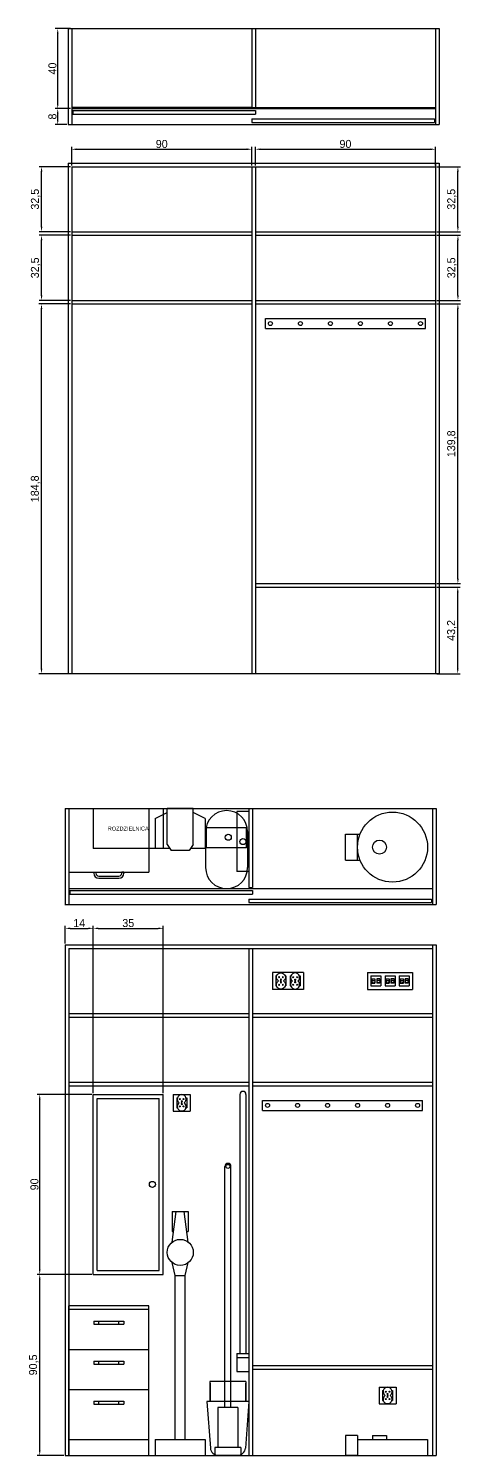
# Model space of a CAD drawing. Header units: millimetres. Extents: x 1764 to 3612, y -931 to 540.
# Drawn here: x 3245 to 3461, y -931 to -218 of the extents above; entities that cross this region are included whole.
import ezdxf

# ---------------------------------------------------------------- set-up
doc = ezdxf.new("R2010")
doc.units = ezdxf.units.MM
doc.layers.add('Wymiar', color=7, linetype='Continuous', true_color=0x9e9e9e)
doc.dimstyles.new('ISO-25', dxfattribs={"dimtxt": 2.5, "dimasz": 2.5, "dimexe": 1.25, "dimexo": 0.625, "dimtad": 1, "dimtxsty": 'Standard', "dimcen": 2.5, "dimadec": 0, "dimazin": 0, "dimtfac": 1, "dimtmove": 0, "dimatfit": 3, "dimfxl": 1, "dimarcsym": 0})

# ---------------------------------------------------------------- blocks, each defined once
blk = doc.blocks.new('Z$W@#15645')
for p, q in [((0, 48), (0, 0)), ((0, 48), (185.4, 48)), ((1.8, 48), (1.8, 0)), ((91.8, 48), (91.8, 8.6)), ((93.6, 48), (93.6, 8.6)), ((183.6, 48), (183.6, 0)), ((185.4, 48), (185.4, 0)), ((1.8, 8), (183.6, 8)), ((91.8, 8.6), (93.6, 8.6)), ((0, 0), (185.4, 0)), ((2.3, 7), (93.6, 7)), ((2.3, 7), (2.3, 5.2)), ((2.3, 5.2), (93.6, 5.2)), ((91.8, 2.8), (183.1, 2.8)), ((91.8, 2.8), (91.8, 1)), ((91.8, 1), (183.1, 1)), ((93.6, 7), (93.6, 5.2)), ((183.1, 2.8), (183.1, 1))]:
    blk.add_line(p, q)
blk = doc.blocks.new('*D304')
at = {"layer": 'Defpoints', "color": 0}
for p in [(3260.07, -257.64), (3267.04, -257.64), (3265.24, -265.64)]:
    blk.add_point(p, dxfattribs=at)
at = {"layer": 'Wymiar', "color": 0, "lineweight": -2}
for p, q in [((3266.42, -257.64), (3258.82, -257.64)), ((3260.07, -263.14), (3260.07, -260.14)), ((3264.62, -265.64), (3258.82, -265.64))]:
    blk.add_line(p, q, dxfattribs=at)
at = {"layer": 'Wymiar', "color": 0}
for points in [[(3260.48, -260.14), (3259.65, -260.14), (3260.07, -257.64)], [(3259.65, -263.14), (3260.48, -263.14), (3260.07, -265.64)]]:
    blk.add_solid(points, dxfattribs=at)
at = {"layer": 'Wymiar', "color": 0, "insert": (3257.44, -261.64), "char_height": 4, "attachment_point": 5, "rotation": 90}
blk.add_mtext('8', dxfattribs=at)
blk = doc.blocks.new('*D305')
at = {"layer": 'Defpoints', "color": 0}
for p in [(3260.07, -217.64), (3267.04, -217.64), (3267.04, -257.64)]:
    blk.add_point(p, dxfattribs=at)
at = {"layer": 'Wymiar', "color": 0, "lineweight": -2}
for p, q in [((3266.42, -217.64), (3258.82, -217.64)), ((3260.07, -255.14), (3260.07, -220.14)), ((3266.42, -257.64), (3258.82, -257.64))]:
    blk.add_line(p, q, dxfattribs=at)
at = {"layer": 'Wymiar', "color": 0}
for points in [[(3260.48, -220.14), (3259.65, -220.14), (3260.07, -217.64)], [(3259.65, -255.14), (3260.48, -255.14), (3260.07, -257.64)]]:
    blk.add_solid(points, dxfattribs=at)
at = {"layer": 'Wymiar', "color": 0, "insert": (3257.44, -237.64), "char_height": 4, "attachment_point": 5, "rotation": 90}
blk.add_mtext('40', dxfattribs=at)
blk = doc.blocks.new('*D306')
at = {"layer": 'Defpoints', "color": 0}
for p in [(3251.96, -355.3), (3267.04, -355.3), (3267.04, -540.1)]:
    blk.add_point(p, dxfattribs=at)
at = {"layer": 'Wymiar', "color": 0, "lineweight": -2}
for p, q in [((3266.42, -355.3), (3250.71, -355.3)), ((3251.96, -537.6), (3251.96, -357.8)), ((3266.42, -540.1), (3250.71, -540.1))]:
    blk.add_line(p, q, dxfattribs=at)
at = {"layer": 'Wymiar', "color": 0}
for points in [[(3252.37, -357.8), (3251.54, -357.8), (3251.96, -355.3)], [(3251.54, -537.6), (3252.37, -537.6), (3251.96, -540.1)]]:
    blk.add_solid(points, dxfattribs=at)
at = {"layer": 'Wymiar', "color": 0, "insert": (3249, -447.7), "char_height": 4, "attachment_point": 5, "rotation": 90}
blk.add_mtext('184,8', dxfattribs=at)
blk = doc.blocks.new('*D307')
at = {"layer": 'Defpoints', "color": 0}
for p in [(3252, -321), (3267.04, -321), (3267.04, -353.5)]:
    blk.add_point(p, dxfattribs=at)
at = {"layer": 'Wymiar', "color": 0, "lineweight": -2}
for p, q in [((3266.42, -321), (3250.75, -321)), ((3252, -351), (3252, -323.5)), ((3266.42, -353.5), (3250.75, -353.5))]:
    blk.add_line(p, q, dxfattribs=at)
at = {"layer": 'Wymiar', "color": 0}
for points in [[(3252.41, -323.5), (3251.58, -323.5), (3252, -321)], [(3251.58, -351), (3252.41, -351), (3252, -353.5)]]:
    blk.add_solid(points, dxfattribs=at)
at = {"layer": 'Wymiar', "color": 0, "insert": (3249.04, -337.25), "char_height": 4, "attachment_point": 5, "rotation": 90}
blk.add_mtext('32,5', dxfattribs=at)
blk = doc.blocks.new('*D308')
at = {"layer": 'Defpoints', "color": 0}
for p in [(3252, -286.7), (3267.04, -286.7), (3267.04, -319.2)]:
    blk.add_point(p, dxfattribs=at)
at = {"layer": 'Wymiar', "color": 0, "lineweight": -2}
for p, q in [((3266.42, -286.7), (3250.75, -286.7)), ((3252, -316.7), (3252, -289.2)), ((3266.42, -319.2), (3250.75, -319.2))]:
    blk.add_line(p, q, dxfattribs=at)
at = {"layer": 'Wymiar', "color": 0}
for points in [[(3252.41, -289.2), (3251.58, -289.2), (3252, -286.7)], [(3251.58, -316.7), (3252.41, -316.7), (3252, -319.2)]]:
    blk.add_solid(points, dxfattribs=at)
at = {"layer": 'Wymiar', "color": 0, "insert": (3249.04, -302.95), "char_height": 4, "attachment_point": 5, "rotation": 90}
blk.add_mtext('32,5', dxfattribs=at)
blk = doc.blocks.new('*D309')
at = {"layer": 'Defpoints', "color": 0}
for p in [(3448.84, -496.9), (3459.95, -496.9), (3448.84, -540.1)]:
    blk.add_point(p, dxfattribs=at)
at = {"layer": 'Wymiar', "color": 0, "lineweight": -2}
for p, q in [((3449.47, -496.9), (3461.2, -496.9)), ((3459.95, -537.6), (3459.95, -499.4)), ((3449.47, -540.1), (3461.2, -540.1))]:
    blk.add_line(p, q, dxfattribs=at)
at = {"layer": 'Wymiar', "color": 0}
for points in [[(3460.37, -499.4), (3459.54, -499.4), (3459.95, -496.9)], [(3459.54, -537.6), (3460.37, -537.6), (3459.95, -540.1)]]:
    blk.add_solid(points, dxfattribs=at)
at = {"layer": 'Wymiar', "color": 0, "insert": (3457, -518.5), "char_height": 4, "attachment_point": 5, "rotation": 90}
blk.add_mtext('43,2', dxfattribs=at)
blk = doc.blocks.new('*D310')
at = {"layer": 'Defpoints', "color": 0}
for p in [(3448.84, -355.3), (3460.02, -355.3), (3448.84, -495.1)]:
    blk.add_point(p, dxfattribs=at)
at = {"layer": 'Wymiar', "color": 0, "lineweight": -2}
for p, q in [((3449.47, -355.3), (3461.27, -355.3)), ((3460.02, -492.6), (3460.02, -357.8)), ((3449.47, -495.1), (3461.27, -495.1))]:
    blk.add_line(p, q, dxfattribs=at)
at = {"layer": 'Wymiar', "color": 0}
for points in [[(3460.44, -357.8), (3459.6, -357.8), (3460.02, -355.3)], [(3459.6, -492.6), (3460.44, -492.6), (3460.02, -495.1)]]:
    blk.add_solid(points, dxfattribs=at)
at = {"layer": 'Wymiar', "color": 0, "insert": (3457.06, -425.2), "char_height": 4, "attachment_point": 5, "rotation": 90}
blk.add_mtext('139,8', dxfattribs=at)
blk = doc.blocks.new('*D311')
at = {"layer": 'Defpoints', "color": 0}
for p in [(3448.84, -321), (3460.06, -321), (3448.84, -353.5)]:
    blk.add_point(p, dxfattribs=at)
at = {"layer": 'Wymiar', "color": 0, "lineweight": -2}
for p, q in [((3449.47, -321), (3461.31, -321)), ((3460.06, -351), (3460.06, -323.5)), ((3449.47, -353.5), (3461.31, -353.5))]:
    blk.add_line(p, q, dxfattribs=at)
at = {"layer": 'Wymiar', "color": 0}
for points in [[(3460.47, -323.5), (3459.64, -323.5), (3460.06, -321)], [(3459.64, -351), (3460.47, -351), (3460.06, -353.5)]]:
    blk.add_solid(points, dxfattribs=at)
at = {"layer": 'Wymiar', "color": 0, "insert": (3457.1, -337.25), "char_height": 4, "attachment_point": 5, "rotation": 90}
blk.add_mtext('32,5', dxfattribs=at)
blk = doc.blocks.new('*D312')
at = {"layer": 'Defpoints', "color": 0}
for p in [(3448.84, -286.7), (3460.02, -286.7), (3448.84, -319.2)]:
    blk.add_point(p, dxfattribs=at)
at = {"layer": 'Wymiar', "color": 0, "lineweight": -2}
for p, q in [((3449.47, -286.7), (3461.27, -286.7)), ((3460.02, -316.7), (3460.02, -289.2)), ((3449.47, -319.2), (3461.27, -319.2))]:
    blk.add_line(p, q, dxfattribs=at)
at = {"layer": 'Wymiar', "color": 0}
for points in [[(3460.44, -289.2), (3459.6, -289.2), (3460.02, -286.7)], [(3459.6, -316.7), (3460.44, -316.7), (3460.02, -319.2)]]:
    blk.add_solid(points, dxfattribs=at)
at = {"layer": 'Wymiar', "color": 0, "insert": (3457.06, -302.95), "char_height": 4, "attachment_point": 5, "rotation": 90}
blk.add_mtext('32,5', dxfattribs=at)
blk = doc.blocks.new('*D313')
at = {"layer": 'Defpoints', "color": 0}
for p in [(3357.04, -277.99), (3267.04, -286.7), (3357.04, -286.7)]:
    blk.add_point(p, dxfattribs=at)
at = {"layer": 'Wymiar', "color": 0, "lineweight": -2}
for p, q in [((3267.04, -286.07), (3267.04, -276.74)), ((3269.54, -277.99), (3354.54, -277.99)), ((3357.04, -286.07), (3357.04, -276.74))]:
    blk.add_line(p, q, dxfattribs=at)
at = {"layer": 'Wymiar', "color": 0}
for points in [[(3269.54, -277.57), (3269.54, -278.4), (3267.04, -277.99)], [(3354.54, -278.4), (3354.54, -277.57), (3357.04, -277.99)]]:
    blk.add_solid(points, dxfattribs=at)
at = {"layer": 'Wymiar', "color": 0, "insert": (3312.04, -275.36), "char_height": 4, "attachment_point": 5}
blk.add_mtext('90', dxfattribs=at)
blk = doc.blocks.new('*D314')
at = {"layer": 'Defpoints', "color": 0}
for p in [(3448.84, -277.97), (3358.84, -286.7), (3448.84, -286.7)]:
    blk.add_point(p, dxfattribs=at)
at = {"layer": 'Wymiar', "color": 0, "lineweight": -2}
for p, q in [((3358.84, -286.07), (3358.84, -276.72)), ((3361.34, -277.97), (3446.34, -277.97)), ((3448.84, -286.07), (3448.84, -276.72))]:
    blk.add_line(p, q, dxfattribs=at)
at = {"layer": 'Wymiar', "color": 0}
for points in [[(3361.34, -277.56), (3361.34, -278.39), (3358.84, -277.97)], [(3446.34, -278.39), (3446.34, -277.56), (3448.84, -277.97)]]:
    blk.add_solid(points, dxfattribs=at)
at = {"layer": 'Wymiar', "color": 0, "insert": (3403.84, -275.35), "char_height": 4, "attachment_point": 5}
blk.add_mtext('90', dxfattribs=at)
blk = doc.blocks.new('Z$W@#27624')
for p, q in [((0, 0), (0, 90)), ((0, 90), (35, 90)), ((2, 2), (2, 88)), ((2, 88), (33, 88)), ((33, 2), (33, 88)), ((35, 0), (35, 90)), ((0, 0), (35, 0)), ((2, 2), (33, 2))]:
    blk.add_line(p, q)
blk.add_circle((29.55, 45), 1.5)
blk = doc.blocks.new('Z$W@#13261')
for p, q in [((0, 10), (0, 0)), ((6, 10), (0, 10)), ((6, 10), (6, 0)), ((6, 8), (6, 0)), ((6, 8), (41, 8)), ((13.5, 10), (13.5, 8)), ((13.5, 10), (20.5, 10)), ((20.5, 10), (20.5, 8)), ((41, 8), (41, 0)), ((6, 0), (0, 0)), ((6, 0), (41, 0))]:
    blk.add_line(p, q)
blk = doc.blocks.new('Z$W@#10195')
for p, q in [((8.5, 122), (16.5, 122)), ((8.5, 106.62), (10.5, 122)), ((8.5, 122), (8.5, 112)), ((16.5, 106.62), (14.5, 122)), ((16.5, 122), (16.5, 112)), ((8.5, 112), (9.2, 112)), ((15.8, 112), (16.5, 112)), ((10, 90), (8.5, 96.38)), ((15, 90), (16.5, 96.38)), ((10, 8), (10, 90)), ((10, 90), (15, 90)), ((15, 8), (15, 90)), ((0, 8), (25, 8)), ((0, 8), (0, 0)), ((25, 8), (25, 0)), ((0, 0), (25, 0))]:
    blk.add_line(p, q)
blk.add_circle((12.5, 101.5), 6.5)
blk = doc.blocks.new('Z$W@#8260')
for p, q in [((9, 24), (9, 144.5)), ((12, 24), (12, 144.5)), ((19.5, 37), (1.5, 37)), ((1.5, 37), (1.5, 27)), ((1.69, 36.19), (1.69, 27)), ((19.31, 36.19), (19.31, 27)), ((19.5, 37), (19.5, 27)), ((21, 27), (0, 27)), ((0, 27), (1.73, 3.7)), ((15.5, 24), (5.5, 24)), ((5.5, 24), (5.5, 4)), ((15.5, 24), (15.5, 4)), ((21, 27), (19.27, 3.7)), ((17, 4), (4, 4)), ((4, 4), (4, 0)), ((17, 0), (4, 0)), ((15.29, 0), (5.71, 0)), ((17, 4), (17, 0))]:
    blk.add_line(p, q)
blk.add_circle((10.5, 144.5), 1)
for centre, radius, start, end in [((10.5, 144.5), 1.5, 0, 180), ((5.71, 4), 4, 184.23639, 270), ((15.29, 4), 4, 270, 355.76361)]:
    blk.add_arc(centre, radius, start, end)
blk = doc.blocks.new('Z$W@#5030')
for p, q in [((1.5, 138.5), (1.5, 9)), ((4.5, 138.5), (4.5, 9)), ((0, 9), (6, 9)), ((0, 9), (0, 0)), ((6, 9), (6, 0)), ((0, 7), (6, 7)), ((0, 0), (6, 0))]:
    blk.add_line(p, q)
blk.add_arc((3, 138.5), 1.5, 0, 180)
blk = doc.blocks.new('Z$W@#12993')
for p, q in [((0, 255.2), (185.4, 255.2)), ((0, 255.2), (0, 0)), ((1.8, 253.4), (1.8, 0)), ((1.8, 253.4), (183.6, 253.4)), ((91.8, 253.4), (91.8, 0)), ((93.6, 253.4), (93.6, 0)), ((183.6, 255.2), (183.6, 0)), ((185.4, 255.2), (185.4, 0)), ((1.8, 220.9), (91.8, 220.9)), ((1.8, 219.1), (91.8, 219.1)), ((93.6, 220.9), (183.6, 220.9)), ((93.6, 219.1), (183.6, 219.1)), ((1.8, 186.6), (91.8, 186.6)), ((93.6, 186.6), (183.6, 186.6)), ((1.8, 184.8), (91.8, 184.8)), ((93.6, 184.8), (183.6, 184.8)), ((98.6, 172.5), (98.6, 177.5)), ((98.6, 177.5), (178.6, 177.5)), ((98.6, 172.5), (178.6, 172.5)), ((178.6, 172.5), (178.6, 177.5)), ((93.6, 45), (183.6, 45)), ((93.6, 43.2), (183.6, 43.2)), ((0, 0), (185.4, 0))]:
    blk.add_line(p, q)
for centre in [(101.1, 175), (116.1, 175), (131.1, 175), (146.1, 175), (161.1, 175), (176.1, 175)]:
    blk.add_circle(centre, 1)
blk = doc.blocks.new('Z$W@#24918')
h = blk.add_hatch(color=256)
h.paths.add_polyline_path([(1.54, 5.95, -1), (1.06, 5.95, -1)])
h.paths.add_polyline_path([(3.44, 5.95, -1), (2.96, 5.95, -1)])
h = blk.add_hatch(color=256)
h.paths.add_polyline_path([(1.54, 2.25, 1), (1.06, 2.25, 1)])
h.paths.add_polyline_path([(3.44, 2.25, 1), (2.96, 2.25, 1)])
for centre in [(1.3, 5.95), (1.3, 2.25), (2.25, 4.83), (2.25, 3.37), (3.2, 5.95), (3.2, 2.25)]:
    blk.add_circle(centre, 0.24)
for centre, start, end in [((2.25, 5.95), 304.69213, 235.30787), ((2.25, 2.25), 124.69213, 55.30787)]:
    blk.add_arc(centre, 2.25, start, end)
blk = doc.blocks.new('Z$W@#3488')
for p, q in [((0, 8.4), (8.4, 8.4)), ((0, 8.4), (0, 0)), ((8.4, 8.4), (8.4, 0)), ((0, 0), (8.4, 0)), ((1.7, 6.7), (1.7, 1.7)), ((1.7, 6.7), (2.05, 6.7)), ((1.7, 1.7), (2.05, 1.7)), ((6.35, 6.7), (6.7, 6.7)), ((6.35, 1.7), (6.7, 1.7)), ((6.7, 6.7), (6.7, 1.7))]:
    blk.add_line(p, q)
blk.add_circle((4.2, 4.2), 0.2)
blk.add_blockref('Z$W@#24918', (1.95, 0.1))
blk = doc.blocks.new('Z$W@#20431')
for p, q in [((15.5, 8.4), (0, 8.4)), ((0, 8.4), (0, 0)), ((15.5, 8.4), (15.5, 0)), ((15.5, 0), (0, 0)), ((1.7, 6.7), (1.7, 1.7)), ((2.05, 6.7), (1.7, 6.7)), ((2.05, 1.7), (1.7, 1.7)), ((4.4, 4.18), (4, 4.22)), ((4.22, 4.4), (4.18, 4)), ((6.7, 6.7), (6.35, 6.7)), ((6.7, 1.7), (6.35, 1.7)), ((6.7, 6.7), (6.7, 1.7)), ((8.8, 6.7), (8.8, 1.7)), ((8.8, 6.7), (9.15, 6.7)), ((8.8, 1.7), (9.15, 1.7)), ((11.1, 4.18), (11.5, 4.22)), ((11.28, 4.4), (11.32, 4)), ((13.45, 6.7), (13.8, 6.7)), ((13.45, 1.7), (13.8, 1.7)), ((13.8, 6.7), (13.8, 1.7))]:
    blk.add_line(p, q)
for centre in [(4.2, 4.2), (11.3, 4.2)]:
    blk.add_circle(centre, 0.2)
at = {"xscale": -1}
blk.add_blockref('Z$W@#24918', (6.45, 0.1), dxfattribs=at)
blk.add_blockref('Z$W@#24918', (9.05, 0.1))
blk = doc.blocks.new('Z$W@#10992')
for p, q in [((0, 8.4), (22.6, 8.4)), ((0, 8.4), (0, 0)), ((22.6, 8.4), (22.6, 0)), ((0, 0), (22.6, 0)), ((1.7, 6.7), (1.7, 1.7)), ((1.7, 6.7), (6.7, 6.7)), ((1.7, 1.7), (6.7, 1.7)), ((2.16, 5.3), (2.16, 3.1)), ((2.16, 5.3), (3.76, 5.3)), ((2.16, 3.1), (3.76, 3.1)), ((2.26, 4.38), (2.26, 3.4)), ((2.26, 4.38), (3.66, 4.38)), ((2.26, 3.4), (2.72, 3.4)), ((2.72, 3.4), (2.72, 3.2)), ((2.72, 3.2), (3.2, 3.2)), ((3.2, 3.4), (3.2, 3.2)), ((3.2, 3.4), (3.66, 3.4)), ((3.66, 4.38), (3.66, 3.4)), ((3.76, 5.3), (3.76, 3.1)), ((6.24, 5.3), (4.64, 5.3)), ((4.64, 5.3), (4.64, 3.1)), ((6.24, 3.1), (4.64, 3.1)), ((4.74, 4.38), (4.74, 3.4)), ((6.14, 4.38), (4.74, 4.38)), ((5.2, 3.4), (4.74, 3.4)), ((5.2, 3.4), (5.2, 3.2)), ((5.68, 3.2), (5.2, 3.2)), ((6.14, 3.4), (5.68, 3.4)), ((5.68, 3.4), (5.68, 3.2)), ((6.14, 4.38), (6.14, 3.4)), ((6.24, 5.3), (6.24, 3.1)), ((6.7, 6.7), (6.7, 1.7)), ((8.8, 6.7), (8.8, 1.7)), ((8.8, 6.7), (13.8, 6.7)), ((8.8, 1.7), (13.8, 1.7)), ((9.26, 5.3), (9.26, 3.1)), ((9.26, 5.3), (10.86, 5.3)), ((9.26, 3.1), (10.86, 3.1)), ((9.36, 4.38), (9.36, 3.4)), ((9.36, 4.38), (10.76, 4.38)), ((9.36, 3.4), (9.82, 3.4)), ((9.82, 3.4), (9.82, 3.2)), ((9.82, 3.2), (10.3, 3.2)), ((10.3, 3.4), (10.3, 3.2)), ((10.3, 3.4), (10.76, 3.4)), ((10.76, 4.38), (10.76, 3.4)), ((10.86, 5.3), (10.86, 3.1)), ((13.34, 5.3), (11.74, 5.3)), ((11.74, 5.3), (11.74, 3.1)), ((13.34, 3.1), (11.74, 3.1)), ((11.84, 4.38), (11.84, 3.4)), ((13.24, 4.38), (11.84, 4.38)), ((12.3, 3.4), (11.84, 3.4)), ((12.3, 3.4), (12.3, 3.2)), ((12.78, 3.2), (12.3, 3.2)), ((13.24, 3.4), (12.78, 3.4)), ((12.78, 3.4), (12.78, 3.2)), ((13.24, 4.38), (13.24, 3.4)), ((13.34, 5.3), (13.34, 3.1)), ((13.8, 6.7), (13.8, 1.7)), ((15.9, 6.7), (15.9, 1.7)), ((15.9, 6.7), (20.9, 6.7)), ((15.9, 1.7), (20.9, 1.7)), ((16.36, 5.3), (16.36, 3.1)), ((16.36, 5.3), (17.96, 5.3)), ((16.36, 3.1), (17.96, 3.1)), ((16.46, 4.38), (16.46, 3.4)), ((16.46, 4.38), (17.86, 4.38)), ((16.46, 3.4), (16.92, 3.4)), ((16.92, 3.4), (16.92, 3.2)), ((16.92, 3.2), (17.4, 3.2)), ((17.4, 3.4), (17.4, 3.2)), ((17.4, 3.4), (17.86, 3.4)), ((17.86, 4.38), (17.86, 3.4)), ((17.96, 5.3), (17.96, 3.1)), ((20.44, 5.3), (18.84, 5.3)), ((18.84, 5.3), (18.84, 3.1)), ((20.44, 3.1), (18.84, 3.1)), ((18.94, 4.38), (18.94, 3.4)), ((20.34, 4.38), (18.94, 4.38)), ((19.4, 3.4), (18.94, 3.4)), ((19.4, 3.4), (19.4, 3.2)), ((19.88, 3.2), (19.4, 3.2)), ((20.34, 3.4), (19.88, 3.4)), ((19.88, 3.4), (19.88, 3.2)), ((20.34, 4.38), (20.34, 3.4)), ((20.44, 5.3), (20.44, 3.1)), ((20.9, 6.7), (20.9, 1.7))]:
    blk.add_line(p, q)
blk = doc.blocks.new('Z$W@#13215')
for p, q in [((0, 0), (0, 74.8)), ((40, 74.8), (0, 74.8)), ((40, 73), (0, 73)), ((40, 0), (40, 74.8)), ((12.5, 67.175), (27.5, 67.175)), ((12.5, 67.175), (12.5, 65.675)), ((12.5, 65.675), (27.5, 65.675)), ((15, 65.675), (15, 67.175)), ((25, 65.675), (25, 67.175)), ((27.5, 67.175), (27.5, 65.675)), ((0, 53), (40, 53)), ((12.5, 47.175), (27.5, 47.175)), ((12.5, 47.175), (12.5, 45.675)), ((12.5, 45.675), (27.5, 45.675)), ((15, 45.675), (15, 47.175)), ((25, 45.675), (25, 47.175)), ((27.5, 47.175), (27.5, 45.675)), ((0, 33), (40, 33)), ((12.5, 27.175), (27.5, 27.175)), ((12.5, 27.175), (12.5, 25.675)), ((12.5, 25.675), (27.5, 25.675)), ((15, 25.675), (15, 27.175)), ((25, 25.675), (25, 27.175)), ((27.5, 27.175), (27.5, 25.675)), ((0, 8), (40, 8)), ((0, 0), (40, 0))]:
    blk.add_line(p, q)
blk = doc.blocks.new('*D339')
at = {"layer": 'Defpoints', "color": 0}
for p in [(3251.07, -840.36), (3277.81, -840.36), (3263.81, -930.86)]:
    blk.add_point(p, dxfattribs=at)
at = {"layer": 'Wymiar', "color": 0, "lineweight": -2}
for p, q in [((3277.19, -840.36), (3249.82, -840.36)), ((3251.07, -928.36), (3251.07, -842.86)), ((3263.19, -930.86), (3249.82, -930.86))]:
    blk.add_line(p, q, dxfattribs=at)
at = {"layer": 'Wymiar', "color": 0}
for points in [[(3251.49, -842.86), (3250.66, -842.86), (3251.07, -840.36)], [(3250.66, -928.36), (3251.49, -928.36), (3251.07, -930.86)]]:
    blk.add_solid(points, dxfattribs=at)
at = {"layer": 'Wymiar', "color": 0, "insert": (3248.12, -885.61), "char_height": 4, "attachment_point": 5, "rotation": 90}
blk.add_mtext('90,5', dxfattribs=at)
blk = doc.blocks.new('*D340')
at = {"layer": 'Defpoints', "color": 0}
for p in [(3251.07, -750.36), (3277.81, -750.36), (3277.81, -840.36)]:
    blk.add_point(p, dxfattribs=at)
at = {"layer": 'Wymiar', "color": 0, "lineweight": -2}
for p, q in [((3277.19, -750.36), (3249.82, -750.36)), ((3251.07, -837.86), (3251.07, -752.86)), ((3277.19, -840.36), (3249.82, -840.36))]:
    blk.add_line(p, q, dxfattribs=at)
at = {"layer": 'Wymiar', "color": 0}
for points in [[(3251.49, -752.86), (3250.66, -752.86), (3251.07, -750.36)], [(3250.66, -837.86), (3251.49, -837.86), (3251.07, -840.36)]]:
    blk.add_solid(points, dxfattribs=at)
at = {"layer": 'Wymiar', "color": 0, "insert": (3248.45, -795.36), "char_height": 4, "attachment_point": 5, "rotation": 90}
blk.add_mtext('90', dxfattribs=at)
blk = doc.blocks.new('*D341')
at = {"layer": 'Defpoints', "color": 0}
for p in [(3277.81, -667.39), (3263.81, -675.66), (3277.81, -750.36)]:
    blk.add_point(p, dxfattribs=at)
at = {"layer": 'Wymiar', "color": 0, "lineweight": -2}
for p, q in [((3263.81, -675.03), (3263.81, -666.14)), ((3266.31, -667.39), (3275.31, -667.39)), ((3277.81, -749.73), (3277.81, -666.14))]:
    blk.add_line(p, q, dxfattribs=at)
at = {"layer": 'Wymiar', "color": 0}
for points in [[(3266.31, -666.97), (3266.31, -667.81), (3263.81, -667.39)], [(3275.31, -667.81), (3275.31, -666.97), (3277.81, -667.39)]]:
    blk.add_solid(points, dxfattribs=at)
at = {"layer": 'Wymiar', "color": 0, "insert": (3270.81, -664.76), "char_height": 4, "attachment_point": 5}
blk.add_mtext('14', dxfattribs=at)
blk = doc.blocks.new('*D342')
at = {"layer": 'Defpoints', "color": 0}
for p in [(3312.81, -667.39), (3277.81, -750.36), (3312.81, -750.36)]:
    blk.add_point(p, dxfattribs=at)
at = {"layer": 'Wymiar', "color": 0, "lineweight": -2}
for p, q in [((3277.81, -749.73), (3277.81, -666.14)), ((3280.31, -667.39), (3310.31, -667.39)), ((3312.81, -749.73), (3312.81, -666.14))]:
    blk.add_line(p, q, dxfattribs=at)
at = {"layer": 'Wymiar', "color": 0}
for points in [[(3280.31, -666.97), (3280.31, -667.81), (3277.81, -667.39)], [(3310.31, -667.81), (3310.31, -666.97), (3312.81, -667.39)]]:
    blk.add_solid(points, dxfattribs=at)
at = {"layer": 'Wymiar', "color": 0, "insert": (3295.31, -664.76), "char_height": 4, "attachment_point": 5}
blk.add_mtext('35', dxfattribs=at)
blk = doc.blocks.new('Z$W@#6729')
for p, q in [((0, 35), (20, 35)), ((20, 35), (20, 0)), ((0, 0), (20, 0))]:
    blk.add_line(p, q)
blk = doc.blocks.new('Z$W@#12760')
for p, q in [((18.58, 20.5), (8.58, 20.5)), ((8.58, 20.5), (8.58, 0.5)), ((10.5, 21), (28.5, 21)), ((18.58, 20.5), (18.58, 0.5)), ((18.58, 0.5), (8.58, 0.5)), ((10.5, 0), (28.5, 0))]:
    blk.add_line(p, q)
blk.add_circle((13.37, 11.33), 1.5)
for centre, start, end in [((10.5, 10.5), 90, 270), ((28.5, 10.5), 270, 90)]:
    blk.add_arc(centre, 10.5, start, end)
blk = doc.blocks.new('Z$W@#6477')
for p, q in [((0, 20), (7.33, 20)), ((0, 5), (0, 20)), ((6, 18), (8, 21)), ((6, 18), (6, 0)), ((8, 21), (17, 21)), ((19, 18), (17, 21)), ((17.67, 20), (25, 20)), ((19, 18), (19, 0)), ((25, 5), (25, 20)), ((0, 5), (6, 2)), ((6, 0), (19, 0)), ((10, 0), (15, 0)), ((25, 5), (19, 2))]:
    blk.add_line(p, q)
blk = doc.blocks.new('Z$W@#19405')
for p, q in [((0, 24), (6, 24)), ((0, 11), (0, 24)), ((6, 11), (6, 24)), ((6, 24), (7.25, 24)), ((0, 11), (6, 11)), ((6, 11), (7.25, 11))]:
    blk.add_line(p, q)
for centre, radius in [((23.5, 17.5), 17.5), ((17, 17.5), 3.5)]:
    blk.add_circle(centre, radius)
blk = doc.blocks.new('Z$W@#6540')
for p, q in [((0, 6), (0, 0)), ((0, 6), (30, 6)), ((0, 0), (30, 0)), ((30, 6), (30, 0))]:
    blk.add_line(p, q)
blk.add_circle((15, 3), 1.5)
blk = doc.blocks.new('Z$W@#29615')
for p, q in [((0, 48), (0, 0)), ((0, 48), (185.4, 48)), ((1.8, 48), (1.8, 0)), ((91.8, 48), (91.8, 8.6)), ((93.6, 48), (93.6, 8.6)), ((183.6, 48), (183.6, 0)), ((185.4, 48), (185.4, 0)), ((1.8, 8), (183.6, 8)), ((91.8, 8.6), (93.6, 8.6)), ((0, 0), (185.4, 0)), ((2.3, 7), (93.6, 7)), ((2.3, 7), (2.3, 5.2)), ((2.3, 5.2), (93.6, 5.2)), ((91.8, 2.8), (183.1, 2.8)), ((91.8, 2.8), (91.8, 1)), ((91.8, 1), (183.1, 1)), ((93.6, 7), (93.6, 5.2)), ((183.1, 2.8), (183.1, 1))]:
    blk.add_line(p, q)
blk = doc.blocks.new('Z$W@#19032')
for p, q in [((0, 48), (0, 0)), ((0, 48), (185.4, 48)), ((185.4, 48), (185.4, 0)), ((0, 0), (185.4, 0))]:
    blk.add_line(p, q)
blk = doc.blocks.new('Z$W@#18662')
for p, q in [((0, 3), (0, 2.5)), ((0, 3), (1, 3)), ((1, 3), (1, 2.5)), ((2.5, 1), (12.5, 1)), ((2.5, 0), (12.5, 0)), ((15, 3), (14, 3)), ((14, 3), (14, 2.5)), ((15, 3), (15, 2.5))]:
    blk.add_line(p, q)
for centre, radius, start, end in [((2.5, 2.5), 2.5, 180, 270), ((2.5, 2.5), 1.5, 180, 270), ((12.5, 2.5), 1.5, 270, 0), ((12.5, 2.5), 2.5, 270, 0)]:
    blk.add_arc(centre, radius, start, end)
blk = doc.blocks.new('Z$W@#23155')
for p, q in [((0, 34.8), (40, 34.8)), ((0, 34.8), (0, 3)), ((40, 34.8), (40, 3)), ((0, 3), (40, 3)), ((13.5, 3), (26.5, 3))]:
    blk.add_line(p, q)
blk.add_blockref('Z$W@#18662', (12.5, 0))

msp = doc.modelspace()

# ---------------------------------------------------------------- linework, layer by layer
for p, q in [((3357.043, -257.045), (3267.043, -257.045)), ((3358.843, -257.045), (3448.843, -257.045)), ((3265.243, -284.897), (3450.643, -284.897)), ((3265.243, -284.897), (3265.243, -540.097)), ((3448.843, -284.897), (3448.843, -540.097)), ((3450.643, -284.897), (3450.643, -540.097)), ((3267.043, -286.697), (3267.043, -540.097)), ((3267.043, -286.697), (3448.843, -286.697)), ((3357.043, -286.697), (3357.043, -540.097)), ((3358.843, -286.697), (3358.843, -540.097)), ((3267.043, -319.197), (3357.043, -319.197)), ((3358.843, -319.197), (3448.843, -319.197)), ((3267.043, -320.997), (3357.043, -320.997)), ((3358.843, -320.997), (3448.843, -320.997)), ((3267.043, -353.497), (3357.043, -353.497)), ((3267.043, -355.297), (3357.043, -355.297)), ((3358.843, -353.497), (3448.843, -353.497)), ((3358.843, -355.297), (3448.843, -355.297)), ((3363.843, -367.597), (3363.843, -362.597)), ((3363.843, -362.597), (3443.843, -362.597)), ((3443.843, -367.597), (3443.843, -362.597)), ((3363.843, -367.597), (3443.843, -367.597)), ((3358.843, -495.097), (3448.843, -495.097)), ((3358.843, -496.897), (3448.843, -496.897)), ((3265.243, -540.097), (3450.643, -540.097)), ((3263.811, -607.527), (3263.811, -655.727))]:
    msp.add_line(p, q)
for centre in [(3366.343, -365.097), (3381.343, -365.097), (3396.343, -365.097), (3411.343, -365.097), (3426.343, -365.097), (3441.343, -365.097)]:
    msp.add_circle(centre, 1)

# ---------------------------------------------------------------- block references
for name, p in [('Z$W@#15645', (3265.243, -265.645)), ('Z$W@#29615', (3263.811, -655.527)), ('Z$W@#19032', (3263.811, -655.527)), ('Z$W@#23155', (3265.611, -642.327)), ('Z$W@#19405', (3403.868, -644.282)), ('Z$W@#12993', (3263.811, -930.859)), ('Z$W@#20431', (3367.411, -697.909)), ('Z$W@#10992', (3414.811, -697.909)), ('Z$W@#27624', (3277.811, -840.359)), ('Z$W@#3488', (3317.811, -758.759)), ('Z$W@#5030', (3349.611, -888.892)), ('Z$W@#8260', (3334.611, -930.859)), ('Z$W@#10195', (3308.811, -930.859)), ('Z$W@#13215', (3265.611, -930.859)), ('Z$W@#3488', (3420.711, -905.059)), ('Z$W@#13261', (3403.911, -930.859))]:
    msp.add_blockref(name, p)
for name, p, rotation in [('Z$W@#6729', (3277.811, -607.527), -90.00000000000001), ('Z$W@#6477', (3333.811, -607.527), 180), ('Z$W@#12760', (3333.967, -608.527), -90.00000000000001), ('Z$W@#6540', (3349.611, -609.023), -90.00000000000001)]:
    msp.add_blockref(name, p, dxfattribs=dict(rotation=rotation))

# ---------------------------------------------------------------- texts
at = {"insert": (3295.311, -617.527), "char_height": 2, "width": 35, "attachment_point": 5}
msp.add_mtext('{\\fArial|b0|i0|c238|p0;ROZDZIELNICA}', dxfattribs=at)

# ---------------------------------------------------------------- dimensions: what is measured, and where the dimension line sits
at = {"layer": 'Wymiar'}
for base, p1, p2, picture, middle in [((3260.065, -217.645), (3267.043, -257.645), (3267.043, -217.645), '*D305', (3257.44, -237.645)), ((3260.065, -257.645), (3265.243, -265.645), (3267.043, -257.645), '*D304', (3257.44, -261.645)), ((3251.995, -286.697), (3267.043, -319.197), (3267.043, -286.697), '*D308', (3249.037, -302.947)), ((3460.02, -286.697), (3448.843, -319.197), (3448.843, -286.697), '*D312', (3457.062, -302.947)), ((3251.995, -320.997), (3267.043, -353.497), (3267.043, -320.997), '*D307', (3249.037, -337.247)), ((3460.056, -320.997), (3448.843, -353.497), (3448.843, -320.997), '*D311', (3457.097, -337.247)), ((3251.955, -355.297), (3267.043, -540.097), (3267.043, -355.297), '*D306', (3248.997, -447.697)), ((3460.02, -355.297), (3448.843, -495.097), (3448.843, -355.297), '*D310', (3457.062, -425.197)), ((3459.955, -496.897), (3448.843, -540.097), (3448.843, -496.897), '*D309', (3456.996, -518.497)), ((3251.074, -750.359), (3277.811, -840.359), (3277.811, -750.359), '*D340', (3248.449, -795.359)), ((3251.074, -840.359), (3263.811, -930.859), (3277.811, -840.359), '*D339', (3248.116, -885.609))]:
    dim = msp.add_linear_dim(base=base, p1=p1, p2=p2, angle=90, dimstyle='ISO-25', override={"dimtxt": 4}, dxfattribs=at)
    dim.commit()
    dim.dimension.update_dxf_attribs({"geometry": picture, "text_midpoint": middle})
for base, p1, p2, picture, middle in [((3357.043, -277.985), (3267.043, -286.697), (3357.043, -286.697), '*D313', (3312.043, -275.36)), ((3448.843, -277.973), (3358.843, -286.697), (3448.843, -286.697), '*D314', (3403.843, -275.348)), ((3277.811, -667.389), (3263.811, -675.659), (3277.811, -750.359), '*D341', (3270.811, -664.764)), ((3312.811, -667.389), (3277.811, -750.359), (3312.811, -750.359), '*D342', (3295.311, -664.764))]:
    dim = msp.add_linear_dim(base=base, p1=p1, p2=p2, dimstyle='ISO-25', override={"dimtxt": 4}, dxfattribs=at)
    dim.commit()
    dim.dimension.update_dxf_attribs({"geometry": picture, "text_midpoint": middle})

doc.saveas('drawing.dxf')
